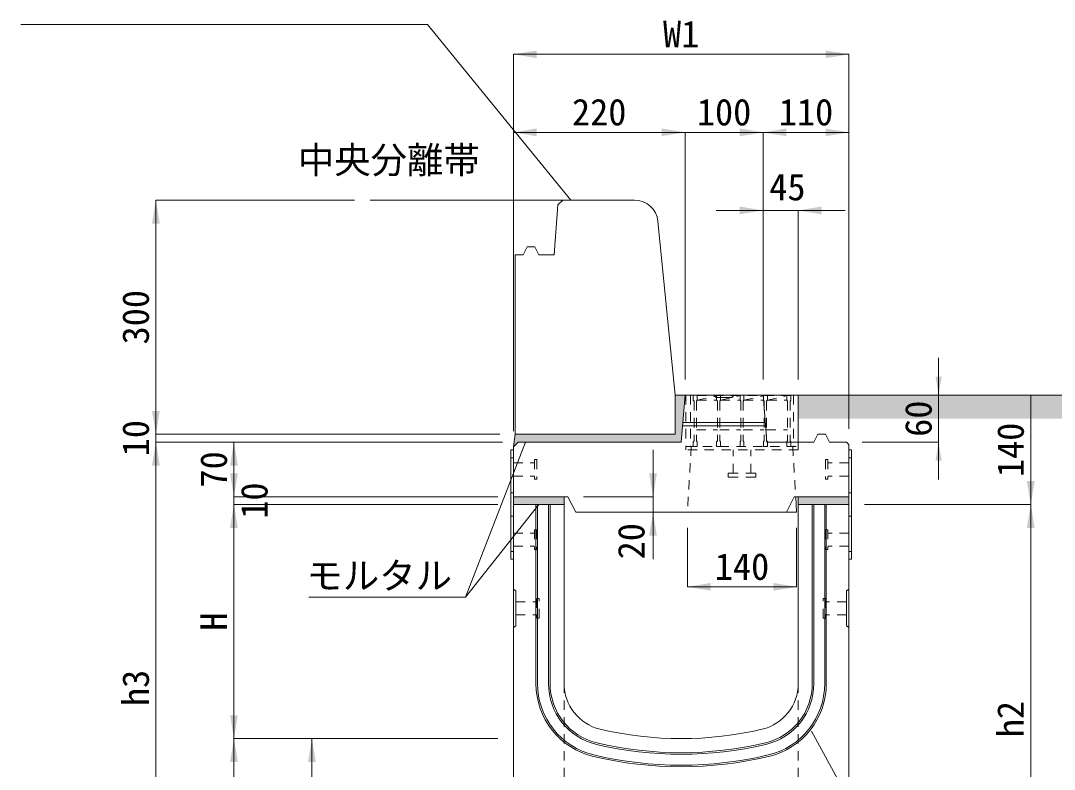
# Model space of a CAD drawing. Units: millimetres at full size; some dimension numbers follow another scale. Extents: x 77586 to 117720, y -503 to 5664.
# Drawn here: x 83266 to 84591, y 3375 to 4334 of the extents above; entities that cross this region are included whole.
import ezdxf
from ezdxf.enums import TextEntityAlignment as Align

# ---------------------------------------------------------------- set-up
doc = ezdxf.new("R2010")
doc.units = ezdxf.units.MM
doc.header["$LTSCALE"] = 40
for name, pattern in [('CHAIN_DOUBLE_DASH', [23.5, 12, -1.5, 3.5, -1.5, 3.5, -1.5]), ('USER2', [0.54, 0.3, -0.24]), ('USER3', [0.54, 0.3, -0.24])]:
    doc.linetypes.add(name, pattern=pattern)
for name, color, linetype, lineweight in [('インサート', 3, 'USER2', 9), ('グレーチング', 7, 'USER3', 5), ('プレート', 7, 'USER2', 9), ('モルタル', 30, 'Continuous', 9), ('受枠', 3, 'USER3', 9), ('寸法線', 7, 'Continuous', 9), ('引出線', 4, 'Continuous', 9), ('本体', 2, 'Continuous', 13), ('目地', 132, 'Continuous', 5), ('舗装・基礎', 3, 'Continuous', 13), ('補助線', 8, 'CHAIN_DOUBLE_DASH', 5)]:
    doc.layers.add(name, color=color, linetype=linetype, lineweight=lineweight)
doc.layers.add('ハッチング_舗装', color=7, linetype='Continuous')
doc.layers.add('文字', color=7, linetype='Continuous')
doc.styles.add('ＭＳ ゴシック', font='')
doc.styles.get('ＭＳ ゴシック').set_extended_font_data('MS Gothic')

# ---------------------------------------------------------------- blocks, each defined once
blk = doc.blocks.new('filled_arrow')
at = {"color": 0, "linetype": 'Continuous', "lineweight": -2}
blk.add_solid([(7.5, 1.25), (0, 0), (7.5, -1.25)], dxfattribs=at)

msp = doc.modelspace()

# ---------------------------------------------------------------- hatches: boundary and pattern name
at = {"layer": 'ハッチング_舗装'}
msp.add_hatch(color=256, dxfattribs=at).paths.add_polyline_path([(84262.67, 3854.25), (84262.67, 3824.25), (84778.39, 3824.25), (84778.39, 3854.25)])
at = {"layer": 'モルタル'}
for points in [[(84112.67, 3794.25), (84117.67, 3854.25), (84114.67, 3854.25), (84105.17, 3854.25), (84105.17, 3804.25), (83900.17, 3804.25), (83897.67, 3788.25), (83903.67, 3794.25)], [(83962.67, 3714.25), (83962.67, 3724.25), (83897.67, 3724.25), (83897.67, 3714.25)], [(84327.67, 3714.25), (84327.67, 3724.25), (84262.67, 3724.25), (84262.67, 3714.25)]]:
    msp.add_hatch(color=256, dxfattribs=at).paths.add_polyline_path(points)
at = {"layer": '引出線'}
msp.add_hatch(color=256, dxfattribs=at).paths.add_polyline_path([(83913.41, 3794.25), (83912.79, 3793.21), (83913.16, 3793.06)])

# ---------------------------------------------------------------- linework, layer by layer
at = {"layer": 'インサート'}
for p, q in [((83897.67, 3767.75), (83897.67, 3750.75)), ((83897.67, 3767.75), (83924.67, 3767.75)), ((83897.67, 3767.75), (83897.67, 3750.75)), ((83924.67, 3771.75), (83924.67, 3746.75)), ((83924.67, 3771.75), (83927.67, 3771.75)), ((83927.67, 3771.75), (83927.67, 3746.75)), ((84297.67, 3771.75), (84297.67, 3746.75)), ((84300.67, 3771.75), (84297.67, 3771.75)), ((84300.67, 3771.75), (84300.67, 3746.75)), ((84327.67, 3767.75), (84300.67, 3767.75)), ((84327.67, 3767.75), (84327.67, 3750.75)), ((84327.67, 3767.75), (84327.67, 3750.75)), ((83897.67, 3750.75), (83924.67, 3750.75)), ((84327.67, 3750.75), (84300.67, 3750.75)), ((83924.67, 3746.75), (83927.67, 3746.75)), ((84300.67, 3746.75), (84297.67, 3746.75)), ((83897.67, 3677.75), (83897.67, 3660.75)), ((83897.67, 3677.75), (83924.67, 3677.75)), ((83897.67, 3677.75), (83897.67, 3660.75)), ((83897.67, 3677.75), (83897.67, 3660.75)), ((83897.67, 3677.75), (83924.67, 3677.75)), ((83897.67, 3677.75), (83897.67, 3660.75)), ((83897.67, 3677.75), (83897.67, 3660.75)), ((83897.67, 3677.75), (83924.67, 3677.75)), ((83897.67, 3677.75), (83897.67, 3660.75)), ((83924.67, 3681.75), (83924.67, 3656.75)), ((83924.67, 3681.75), (83927.67, 3681.75)), ((83924.67, 3681.75), (83924.67, 3656.75)), ((83924.67, 3681.75), (83927.67, 3681.75)), ((83924.67, 3681.75), (83924.67, 3656.75)), ((83924.67, 3681.75), (83927.67, 3681.75)), ((83927.67, 3681.75), (83927.67, 3656.75)), ((83927.67, 3681.75), (83927.67, 3656.75)), ((83927.67, 3681.75), (83927.67, 3656.75)), ((84297.67, 3681.75), (84297.67, 3656.75)), ((84300.67, 3681.75), (84297.67, 3681.75)), ((84297.67, 3681.75), (84297.67, 3656.75)), ((84300.67, 3681.75), (84297.67, 3681.75)), ((84297.67, 3681.75), (84297.67, 3656.75)), ((84300.67, 3681.75), (84297.67, 3681.75)), ((84300.67, 3681.75), (84300.67, 3656.75)), ((84300.67, 3681.75), (84300.67, 3656.75)), ((84300.67, 3681.75), (84300.67, 3656.75)), ((84327.67, 3677.75), (84300.67, 3677.75)), ((84327.67, 3677.75), (84300.67, 3677.75)), ((84327.67, 3677.75), (84300.67, 3677.75)), ((84327.67, 3677.75), (84327.67, 3660.75)), ((84327.67, 3677.75), (84327.67, 3660.75)), ((84327.67, 3677.75), (84327.67, 3660.75)), ((84327.67, 3677.75), (84327.67, 3660.75)), ((84327.67, 3677.75), (84327.67, 3660.75)), ((84327.67, 3677.75), (84327.67, 3660.75)), ((83897.67, 3660.75), (83924.67, 3660.75)), ((83897.67, 3660.75), (83924.67, 3660.75)), ((83897.67, 3660.75), (83924.67, 3660.75)), ((83924.67, 3656.75), (83927.67, 3656.75)), ((83924.67, 3656.75), (83927.67, 3656.75)), ((83924.67, 3656.75), (83927.67, 3656.75)), ((84300.67, 3656.75), (84297.67, 3656.75)), ((84300.67, 3656.75), (84297.67, 3656.75)), ((84300.67, 3656.75), (84297.67, 3656.75)), ((84327.67, 3660.75), (84300.67, 3660.75)), ((84327.67, 3660.75), (84300.67, 3660.75)), ((84327.67, 3660.75), (84300.67, 3660.75))]:
    msp.add_line(p, q, dxfattribs=at)
at = {"layer": 'インサート', "linetype": 'USER3'}
for p, q in [((83900.87, 3589.75), (83927.87, 3589.75)), ((83900.87, 3589.75), (83900.87, 3572.75)), ((83930.87, 3593.75), (83927.87, 3593.75)), ((83927.87, 3593.75), (83927.87, 3568.75)), ((83930.87, 3568.75), (83930.87, 3593.75)), ((84294.47, 3593.75), (84297.47, 3593.75)), ((84294.47, 3568.75), (84294.47, 3593.75)), ((84297.47, 3593.75), (84297.47, 3568.75)), ((84324.47, 3589.75), (84297.47, 3589.75)), ((84324.47, 3589.75), (84324.47, 3572.75)), ((83900.87, 3572.75), (83927.87, 3572.75)), ((83927.87, 3568.75), (83930.87, 3568.75)), ((84297.47, 3568.75), (84294.47, 3568.75)), ((84324.47, 3572.75), (84297.47, 3572.75))]:
    msp.add_line(p, q, dxfattribs=at)
at = {"layer": 'グレーチング'}
for p, q in [((84253.17, 3853.75), (84128.17, 3853.75)), ((84128.17, 3853.75), (84128.17, 3847.75)), ((84128.17, 3847.75), (84129.17, 3846.75)), ((84129.17, 3846.75), (84129.17, 3795.75)), ((84133.17, 3847.75), (84132.17, 3846.75)), ((84132.17, 3846.75), (84132.17, 3795.75)), ((84133.17, 3853.75), (84133.17, 3847.75)), ((84133.17, 3847.75), (84158.17, 3853.75)), ((84133.17, 3847.75), (84158.17, 3847.75)), ((84158.17, 3853.75), (84158.17, 3847.75)), ((84158.17, 3847.75), (84159.17, 3846.75)), ((84159.17, 3846.75), (84159.17, 3795.75)), ((84163.17, 3847.75), (84162.17, 3846.75)), ((84162.17, 3846.75), (84162.17, 3795.75)), ((84163.17, 3853.75), (84163.17, 3847.75)), ((84163.17, 3847.75), (84188.17, 3853.75)), ((84163.17, 3847.75), (84188.17, 3847.75)), ((84188.17, 3853.75), (84188.17, 3847.75)), ((84188.17, 3847.75), (84189.17, 3846.75)), ((84189.17, 3846.75), (84189.17, 3795.75)), ((84193.17, 3847.75), (84192.17, 3846.75)), ((84192.17, 3846.75), (84192.17, 3795.75)), ((84193.17, 3853.75), (84193.17, 3847.75)), ((84193.17, 3847.75), (84218.17, 3853.75)), ((84193.17, 3847.75), (84218.17, 3847.75)), ((84218.17, 3853.75), (84218.17, 3847.75)), ((84218.17, 3847.75), (84219.17, 3846.75)), ((84219.17, 3846.75), (84219.17, 3795.75)), ((84223.17, 3847.75), (84222.17, 3846.75)), ((84222.17, 3846.75), (84222.17, 3795.75)), ((84223.17, 3853.75), (84223.17, 3847.75)), ((84223.17, 3847.75), (84248.17, 3853.75)), ((84223.17, 3847.75), (84248.17, 3847.75)), ((84248.17, 3853.75), (84248.17, 3847.75)), ((84248.17, 3847.75), (84249.17, 3846.75)), ((84249.17, 3846.75), (84249.17, 3795.75)), ((84253.17, 3847.75), (84252.17, 3846.75)), ((84252.17, 3846.75), (84252.17, 3795.75)), ((84253.17, 3853.75), (84253.17, 3847.75)), ((84132.17, 3809.75), (84159.17, 3809.75)), ((84162.17, 3809.75), (84189.17, 3809.75)), ((84192.17, 3809.75), (84219.17, 3809.75)), ((84222.17, 3809.75), (84249.17, 3809.75)), ((84128.17, 3794.75), (84129.17, 3795.75)), ((84128.17, 3788.75), (84128.17, 3794.75)), ((84128.17, 3788.75), (84133.17, 3788.75)), ((84133.17, 3794.75), (84132.17, 3795.75)), ((84133.17, 3788.75), (84133.17, 3794.75)), ((84158.17, 3794.75), (84159.17, 3795.75)), ((84158.17, 3788.75), (84158.17, 3794.75)), ((84158.17, 3788.75), (84163.17, 3788.75)), ((84163.17, 3794.75), (84162.17, 3795.75)), ((84163.17, 3788.75), (84163.17, 3794.75)), ((84188.17, 3794.75), (84189.17, 3795.75)), ((84188.17, 3788.75), (84188.17, 3794.75)), ((84188.17, 3788.75), (84193.17, 3788.75)), ((84193.17, 3794.75), (84192.17, 3795.75)), ((84193.17, 3788.75), (84193.17, 3794.75)), ((84218.17, 3794.75), (84219.17, 3795.75)), ((84218.17, 3788.75), (84218.17, 3794.75)), ((84218.17, 3788.75), (84223.17, 3788.75)), ((84223.17, 3794.75), (84222.17, 3795.75)), ((84223.17, 3788.75), (84223.17, 3794.75)), ((84248.17, 3794.75), (84249.17, 3795.75)), ((84248.17, 3788.75), (84248.17, 3794.75)), ((84248.17, 3788.75), (84253.17, 3788.75)), ((84253.17, 3794.75), (84252.17, 3795.75)), ((84253.17, 3788.75), (84253.17, 3794.75))]:
    msp.add_line(p, q, dxfattribs=at)
at = {"layer": 'プレート'}
for p, q in [((83897.67, 3774.26), (83894.47, 3774.26)), ((84330.87, 3774.26), (84327.67, 3774.26)), ((83897.67, 3729.25), (83894.47, 3729.25)), ((84330.87, 3729.25), (84327.67, 3729.25)), ((83897.67, 3699.26), (83894.47, 3699.26)), ((84330.87, 3699.26), (84327.67, 3699.26)), ((83897.67, 3654.25), (83894.47, 3654.25)), ((84330.87, 3654.25), (84327.67, 3654.25))]:
    msp.add_line(p, q, dxfattribs=at)
at = {"layer": 'プレート', "linetype": 'Continuous'}
for points in [[(83894.47, 3644.25), (83894.47, 3784.26), (83897.67, 3784.26), (83897.67, 3644.25)], [(84327.67, 3644.25), (84327.67, 3784.26), (84330.87, 3784.26), (84330.87, 3644.25)]]:
    msp.add_lwpolyline(points, close=True, dxfattribs=at)
at = {"layer": 'モルタル', "lineweight": 15}
msp.add_line((83897.67, 3788.25), (83900.17, 3804.25), dxfattribs=at)
at = {"layer": 'モルタル'}
for p, q in [((83897.67, 3714.25), (83897.67, 3724.25)), ((83962.67, 3724.25), (83962.67, 3714.25)), ((84262.67, 3714.25), (84262.67, 3724.25)), ((84327.67, 3724.25), (84327.67, 3714.25))]:
    msp.add_line(p, q, dxfattribs=at)
at = {"layer": '受枠', "linetype": 'Continuous'}
for q in [(84118.67, 3854.25), (84262.67, 3794.25)]:
    msp.add_line((84262.67, 3854.25), q, dxfattribs=at)
at = {"layer": '受枠'}
for p, q in [((84118.67, 3854.25), (84118.67, 3784.25)), ((84124.67, 3854.25), (84124.67, 3788.75)), ((84256.67, 3854.25), (84256.67, 3788.75)), ((84118.67, 3788.75), (84262.67, 3788.75)), ((84262.67, 3794.25), (84262.67, 3784.25)), ((84262.67, 3784.25), (84118.67, 3784.25)), ((84179.34, 3754.59), (84179.34, 3784.25)), ((84202, 3754.59), (84202, 3784.25)), ((84172.8, 3753.52), (84172.8, 3750.32)), ((84207.47, 3754.59), (84173.87, 3754.59)), ((84207.47, 3749.26), (84173.87, 3749.26)), ((84208.54, 3753.52), (84208.54, 3750.32))]:
    msp.add_line(p, q, dxfattribs=at)
for centre, start, end in [((84173.87, 3753.52), 90, 180), ((84173.87, 3750.32), 180, 270), ((84207.47, 3753.52), 0, 90), ((84207.47, 3750.32), 270, 0)]:
    msp.add_arc(centre, 1.07, start, end, dxfattribs=at)
at = {"layer": '寸法線'}
for p, q in [((83897.67, 4291.12), (84327.67, 4291.12)), ((83897.67, 3808.25), (83897.67, 4291.12)), ((84327.67, 3811.25), (84327.67, 4291.12)), ((83897.67, 4191.12), (84117.67, 4191.12)), ((83897.67, 3808.25), (83897.67, 4191.12)), ((84217.67, 4191.12), (84057.67, 4191.12)), ((84117.67, 3874.25), (84117.67, 4191.12)), ((84117.67, 3874.25), (84117.67, 4191.12)), ((84217.67, 4191.12), (84327.67, 4191.12)), ((84217.67, 3874.25), (84217.67, 4191.12)), ((84217.67, 3874.25), (84217.67, 4191.12)), ((84327.67, 3811.25), (84327.67, 4191.12)), ((83439.59, 4104.25), (83439.59, 3804.25)), ((83694.23, 4104.25), (83439.59, 4104.25)), ((84322.67, 4091.12), (84157.67, 4091.12)), ((84217.67, 3874.25), (84217.67, 4091.12)), ((84262.67, 3874.25), (84262.67, 4091.12)), ((84442.61, 3746.25), (84442.61, 3902.25)), ((83439.59, 3864.25), (83439.59, 3734.25)), ((84282.67, 3854.25), (84442.61, 3854.25)), ((84560.69, 3714.25), (84560.69, 3854.25)), ((83880.17, 3804.25), (83439.59, 3804.25)), ((83880.17, 3804.25), (83439.59, 3804.25)), ((83439.59, 3164.25), (83439.59, 3794.25)), ((83883.67, 3794.25), (83439.59, 3794.25)), ((83883.67, 3794.25), (83439.59, 3794.25)), ((83539.59, 3794.25), (83539.59, 3724.25)), ((83883.67, 3794.25), (83539.59, 3794.25)), ((84344.67, 3794.25), (84442.61, 3794.25)), ((84076.64, 3784.25), (84076.64, 3644.25)), ((83539.59, 3754.25), (83539.59, 3684.25)), ((83877.67, 3724.25), (83539.59, 3724.25)), ((83877.67, 3724.25), (83539.59, 3724.25)), ((83987.67, 3724.25), (84076.64, 3724.25)), ((83539.59, 3714.25), (83539.59, 3414.25)), ((83877.67, 3714.25), (83539.59, 3714.25)), ((83877.67, 3714.25), (83539.59, 3714.25)), ((84347.67, 3714.25), (84560.69, 3714.25)), ((84347.67, 3714.25), (84560.69, 3714.25)), ((84560.69, 3714.25), (84560.69, 3164.25)), ((84120.67, 3684.25), (84120.67, 3608.78)), ((84260.67, 3684.25), (84260.67, 3608.78)), ((84120.67, 3608.78), (84260.67, 3608.78)), ((83877.67, 3414.25), (83539.59, 3414.25)), ((83539.59, 3414.25), (83539.59, 3164.25)), ((83877.67, 3414.25), (83539.59, 3414.25)), ((83639.59, 3264.25), (83639.59, 3414.25)), ((83877.67, 3414.25), (83639.59, 3414.25))]:
    msp.add_line(p, q, dxfattribs=at)
at = {"layer": '引出線', "lineweight": 13}
msp.add_line((83913.41, 3794.25), (83836.15, 3595.71), dxfattribs=at)
at = {"layer": '引出線'}
msp.add_lwpolyline([(83971.18, 4104.25), (83787.77, 4329.24), (83266.33, 4329.24)], dxfattribs=at)
at = {"layer": '引出線', "lineweight": 13}
msp.add_lwpolyline([(83913.41, 3794.25), (83912.79, 3793.21), (83913.16, 3793.06)], close=True, dxfattribs=at)
for points in [[(83930.17, 3714.25), (83836.15, 3595.71), (83635.42, 3595.71)], [(84279.55, 3424), (84346.48, 3301.53), (84544.47, 3301.53)]]:
    msp.add_lwpolyline(points, dxfattribs=at)
at = {"layer": '本体'}
for p, q in [((83950.17, 4034.25), (83954.74, 4098.27)), ((83954.74, 4098.27), (83961.17, 4104.25)), ((84053.02, 4104.25), (83961.17, 4104.25)), ((83910.17, 4034.25), (83915.17, 4044.25)), ((83915.17, 4044.25), (83925.17, 4044.25)), ((83925.17, 4044.25), (83930.17, 4034.25)), ((83900.17, 4034.25), (83910.17, 4034.25)), ((83930.17, 4034.25), (83950.17, 4034.25)), ((84112.67, 3794.25), (84117.67, 3854.25)), ((84117.67, 3854.25), (84154.67, 3854.25)), ((84154.67, 3854.25), (84157.67, 3851.25)), ((84157.67, 3851.25), (84177.67, 3851.25)), ((84177.67, 3851.25), (84180.67, 3854.25)), ((84180.67, 3854.25), (84217.67, 3854.25)), ((84217.67, 3854.25), (84222.67, 3794.25)), ((84282.67, 3794.25), (84287.67, 3804.25)), ((84287.67, 3804.25), (84297.67, 3804.25)), ((84297.67, 3804.25), (84302.67, 3794.25)), ((83897.67, 3788.25), (83903.67, 3794.25)), ((83897.67, 3788.25), (83897.67, 3724.25)), ((83903.67, 3794.25), (84112.67, 3794.25)), ((84222.67, 3794.25), (84282.67, 3794.25)), ((84302.67, 3794.25), (84324.67, 3794.25)), ((84324.67, 3794.25), (84327.67, 3791.25)), ((84327.67, 3791.25), (84327.67, 3724.25)), ((83897.67, 3724.25), (83967.67, 3724.25)), ((83967.67, 3724.25), (83977.67, 3704.25)), ((84257.67, 3724.25), (84247.67, 3704.25)), ((84257.67, 3724.25), (84327.67, 3724.25)), ((83897.67, 3714.25), (83897.67, 3164.25)), ((83897.67, 3714.25), (83962.67, 3714.25)), ((83962.67, 3714.25), (83962.67, 3484.78)), ((84262.67, 3714.25), (84262.67, 3484.78)), ((84262.67, 3714.25), (84327.67, 3714.25)), ((84327.67, 3714.25), (84327.67, 3164.25)), ((83977.67, 3704.25), (84247.67, 3704.25)), ((83897.67, 3605.75), (83900.87, 3603.75)), ((83900.87, 3603.75), (83900.87, 3558.75)), ((84327.67, 3605.75), (84324.47, 3603.75)), ((84324.47, 3603.75), (84324.47, 3558.75)), ((83900.87, 3558.75), (83897.67, 3556.75)), ((84324.47, 3558.75), (84327.67, 3556.75))]:
    msp.add_line(p, q, dxfattribs=at)
at = {"layer": '本体', "lineweight": 9}
for p, q in [((84220.92, 3815.25), (84114.42, 3815.25)), ((84220.59, 3819.25), (84114.75, 3819.25))]:
    msp.add_line(p, q, dxfattribs=at)
at = {"layer": '本体', "linetype": 'USER3', "lineweight": 9}
for p, q in [((84125.67, 3788.75), (84120.67, 3704.25)), ((84255.67, 3788.75), (84259.49, 3724.25)), ((83962.67, 3484.78), (83962.67, 3264.25)), ((84262.67, 3484.78), (84262.67, 3264.25))]:
    msp.add_line(p, q, dxfattribs=at)
at = {"layer": '本体'}
msp.add_lwpolyline([(83900.17, 4034.25), (83900.17, 3804.25), (84105.17, 3804.25), (84105.17, 3854.25), (84082.87, 4077.24)], dxfattribs=at)
for centre, radius, start, end in [((84053.02, 4074.25), 30, 5.71059, 90), ((84022.67, 3484.78), 60, 180, 256.65764), ((84202.67, 3484.78), 60, 283.34236, 0), ((84112.67, 3864.25), 450, 256.65764, 283.34236)]:
    msp.add_arc(centre, radius, start, end, dxfattribs=at)
at = {"layer": '目地'}
for p, q in [((83926.67, 3714.25), (83926.67, 3484.78)), ((83928.67, 3714.25), (83928.67, 3484.78)), ((83942.67, 3714.25), (83942.67, 3484.78)), ((83944.67, 3714.25), (83944.67, 3484.78)), ((84280.67, 3484.78), (84280.67, 3714.25)), ((84282.67, 3484.78), (84282.67, 3714.25)), ((84296.67, 3484.78), (84296.67, 3714.25)), ((84298.67, 3484.78), (84298.67, 3714.25))]:
    msp.add_line(p, q, dxfattribs=at)
for centre, radius, start, end in [((84022.67, 3484.78), 96, 180, 256.65764), ((84022.67, 3484.78), 94, 180, 256.65764), ((84022.67, 3484.78), 80, 180, 256.65764), ((84022.67, 3484.78), 78, 180, 256.65764), ((84202.67, 3484.78), 78, 283.34236, 0), ((84202.67, 3484.78), 80, 283.34236, 0), ((84202.67, 3484.78), 94, 283.34236, 0), ((84202.67, 3484.78), 96, 283.34236, 0), ((84112.67, 3864.25), 470, 256.65764, 283.34236), ((84112.67, 3864.25), 468, 256.65764, 283.34236), ((84112.67, 3864.25), 486, 256.65764, 283.34236), ((84112.67, 3864.25), 484, 256.65764, 283.34236)]:
    msp.add_arc(centre, radius, start, end, dxfattribs=at)
at = {"layer": '舗装・基礎'}
for p, q in [((83714.23, 4104.25), (83961.17, 4104.25)), ((84262.67, 3854.25), (84778.39, 3854.25))]:
    msp.add_line(p, q, dxfattribs=at)
at = {"layer": '舗装・基礎', "lineweight": 9}
msp.add_line((84105.17, 3854.25), (84117.67, 3854.25), dxfattribs=at)
at = {"layer": '補助線'}
for p in [(84259.49, 3724.25), (84247.67, 3704.25)]:
    msp.add_line(p, (84260.67, 3704.25), dxfattribs=at)

# ---------------------------------------------------------------- block references
at = {"layer": '寸法線', "xscale": 4, "yscale": 4}
for p in [(83897.67, 4291.12), (83897.67, 4191.12), (84217.67, 4191.12), (84262.67, 4091.12), (84120.67, 3608.78)]:
    msp.add_blockref('filled_arrow', p, dxfattribs=at)
at = {"layer": '寸法線'}
for p, xscale, yscale, rotation in [((84327.67, 4291.12), 4, 4, 180), ((84117.67, 4191.12), 4, 4, 180), ((84117.67, 4191.12), 4, 4, 180), ((84217.67, 4191.12), 4, 4, 180), ((84327.67, 4191.12), 4, 4, 180), ((83439.59, 4104.25), 4, 4, 270), ((84217.67, 4091.12), 4, 4, 180), ((84442.61, 3854.25), 3.2, 3.2, 90), ((84560.69, 3854.25), 4, 4, 270), ((83439.59, 3804.25), 4, 4, 90), ((83439.59, 3804.25), 4, 4, 90), ((83439.59, 3794.25), 4, 4, 270), ((83439.59, 3794.25), 4, 4, 270), ((83539.59, 3794.25), 4, 4, 270), ((84442.61, 3794.25), 3.2, 3.2, 270), ((83539.59, 3724.25), 4, 4, 90), ((84076.64, 3724.25), 4, 4, 90), ((84560.69, 3714.25), 4, 4, 90), ((83539.59, 3714.25), 4, 4, 270), ((84560.69, 3714.25), 4, 4, 270), ((84076.64, 3704.25), 4, 4, 270), ((84260.67, 3608.78), 4, 4, 180), ((83539.59, 3414.25), 4, 4, 90), ((83539.59, 3414.25), 4, 4, 270), ((83639.59, 3414.25), 4, 4, 270)]:
    msp.add_blockref('filled_arrow', p, dxfattribs=dict(at, xscale=xscale, yscale=yscale, rotation=rotation))
at = {"layer": '引出線', "xscale": 0.2, "yscale": 0.2, "rotation": 129.2}
msp.add_blockref('filled_arrow', (83971.18, 4104.25), dxfattribs=at)
at = {"layer": '引出線', "lineweight": 13, "xscale": 0.16, "yscale": 0.16}
for p, rotation in [((83930.17, 3714.25), 231.6), ((84279.55, 3424), 298.7)]:
    msp.add_blockref('filled_arrow', p, dxfattribs=dict(at, rotation=rotation))

# ---------------------------------------------------------------- texts
at = {"layer": '寸法線', "style": 'ＭＳ ゴシック'}
for s, p in [('W1', (84112.67, 4317.12)), ('220', (84007.67, 4217.12)), ('100', (84167.67, 4217.12)), ('110', (84272.67, 4217.12)), ('45', (84248.81, 4121.12)), ('140', (84190.67, 3634.78))]:
    msp.add_text(s, height=34.18, dxfattribs=at).set_placement(p, align=Align.MIDDLE_CENTER)
for s, p in [('300', (83413.59, 3954.25)), ('60', (84416.61, 3824.25)), ('10', (83413.59, 3799.25)), ('140', (84534.69, 3784.25)), ('70', (83513.59, 3759.25)), ('10', (83565.59, 3719.25)), ('20', (84048.64, 3667.25)), ('H', (83513.59, 3564.25)), ('h3', (83413.59, 3479.25)), ('h2', (84534.69, 3439.25))]:
    msp.add_text(s, height=34.18, rotation=90, dxfattribs=at).set_placement(p, align=Align.MIDDLE_CENTER)
at = {"layer": '引出線', "style": 'ＭＳ ゴシック'}
msp.add_text('モルタル', height=34.18, dxfattribs=at).set_placement((83725.78, 3640.19), align=Align.TOP_CENTER)
at = {"layer": '文字', "style": 'ＭＳ ゴシック'}
msp.add_text('中央分離帯', height=34.18, dxfattribs=at).set_placement((83738.1, 4155.65), align=Align.MIDDLE_CENTER)

doc.saveas('drawing.dxf')
